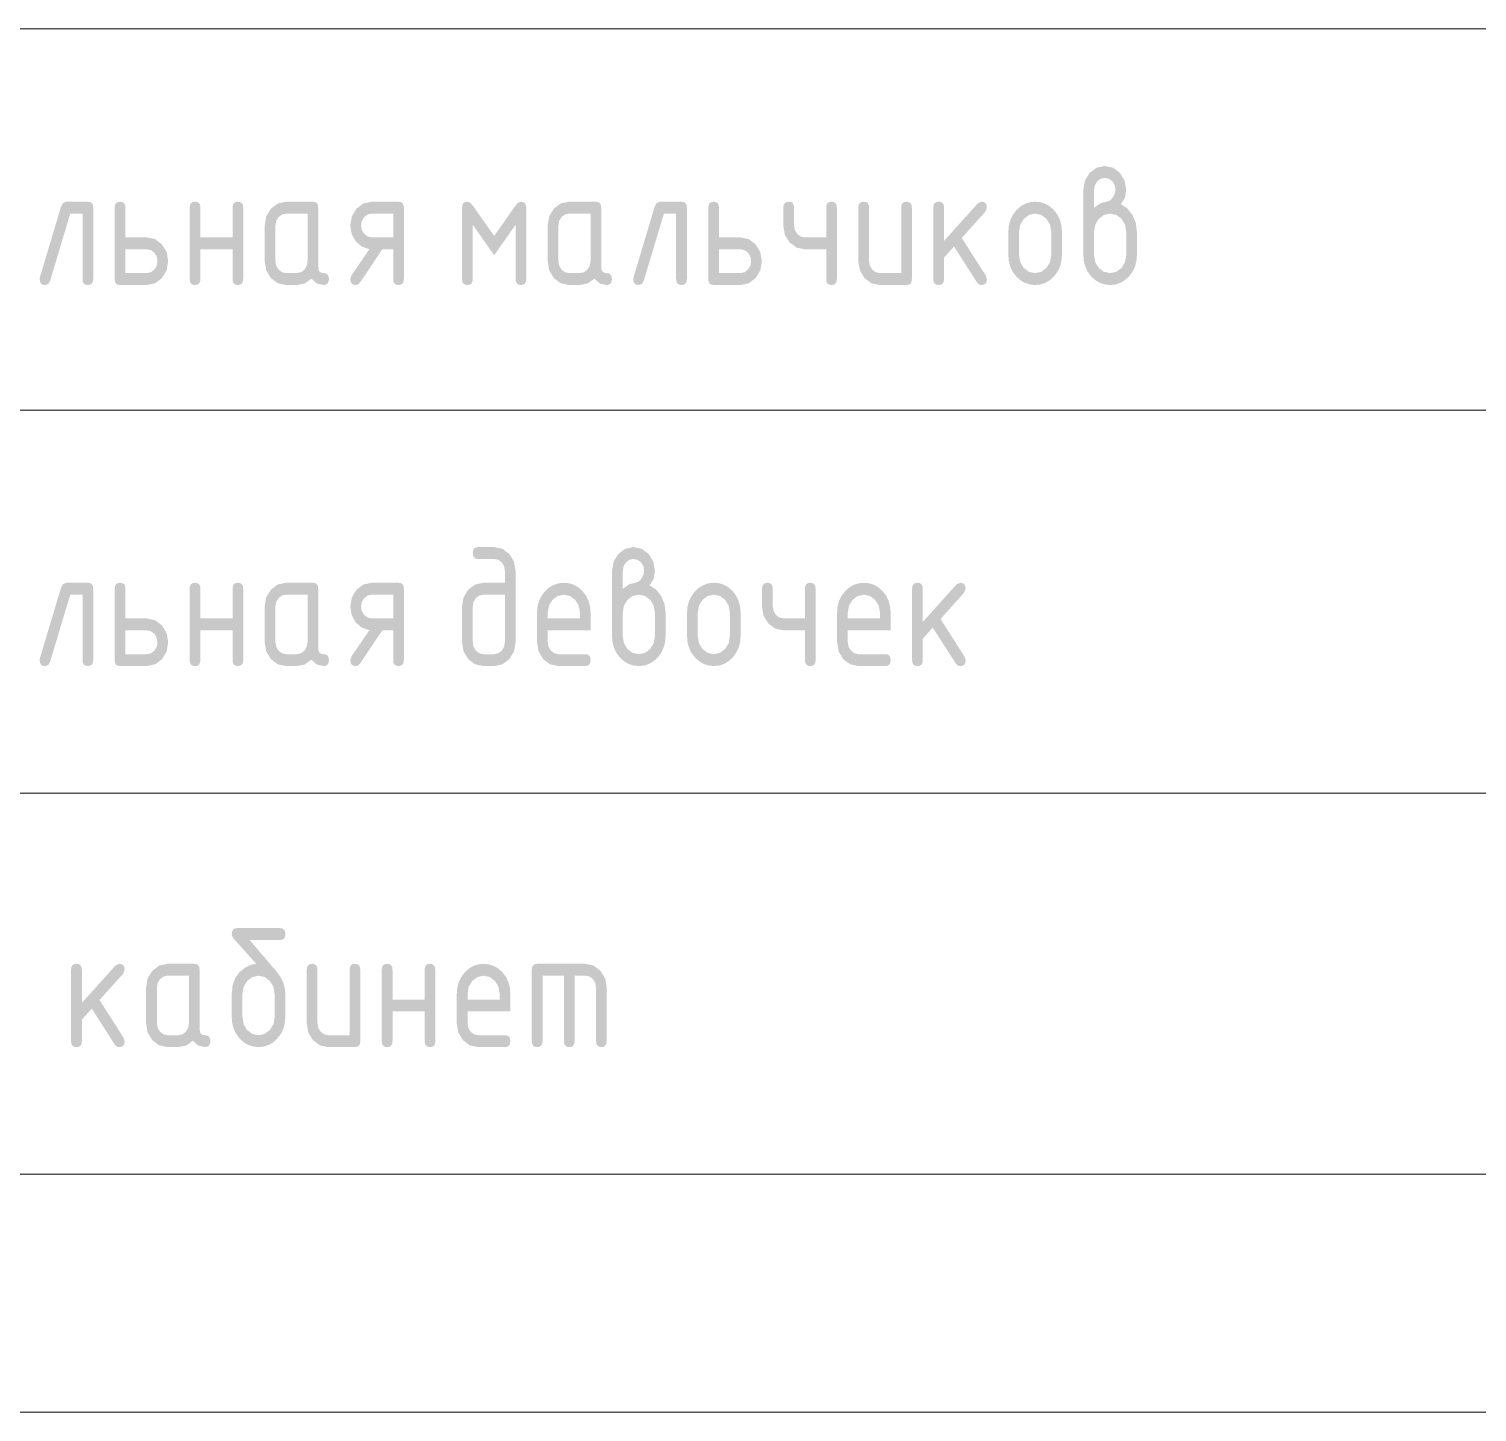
# Model space of a CAD drawing. Header units: millimetres. Extents: x -33838 to 476301, y -41806 to 120107.
# Drawn here: x 168334 to 171374, y -3963 to -1059 of the extents above; entities that cross this region are included whole.
import ezdxf

# ---------------------------------------------------------------- set-up
doc = ezdxf.new("R2010")
doc.units = ezdxf.units.MM
doc.layers.add('0_АР', color=8, linetype='Continuous', lineweight=20)

msp = doc.modelspace()

# ---------------------------------------------------------------- hatches: boundary and pattern name
at = {"layer": '0_АР'}
h = msp.add_hatch(color=7, dxfattribs=at)
h.paths.add_polyline_path([(170569.78946, -1434.28523), (170583.45956, -1424.90763), (170595.97216, -1421.77263), (170602.66946, -1419.60913), (170608.87056, -1413.06343), (170613.23896, -1404.93293), (170614.71346, -1396.80253), (170613.07356, -1387.05293), (170608.20916, -1378.99833), (170600.98136, -1373.58953), (170592.22386, -1371.77733), (170583.53536, -1373.62393), (170576.29376, -1379.10853), (170571.40866, -1387.17003), (170569.78946, -1396.80253)])
h.paths.add_polyline_path([(170625.95826, -1426.89893), (170639.79376, -1436.20753), (170650.48736, -1449.77433), (170657.33616, -1466.25563), (170659.63756, -1484.22533), (170659.63756, -1534.22053), (170658.60566, -1546.78823), (170655.51716, -1558.36373), (170650.38226, -1568.94713), (170643.21126, -1578.53823), (170634.55976, -1586.48783), (170625.05566, -1592.15323), (170614.69366, -1595.54493), (170603.46866, -1596.67323), (170592.17216, -1595.53543), (170581.76456, -1592.11883), (170572.24576, -1586.41803), (170563.61586, -1578.42803), (170556.45346, -1568.81533), (170551.33746, -1558.24663), (170548.26796, -1546.71673), (170547.24476, -1534.22053), (170547.24476, -1396.80253), (170550.51756, -1377.42043), (170560.36366, -1361.30433), (170574.86746, -1350.43843), (170592.22386, -1346.80733), (170609.62846, -1350.47293), (170624.13926, -1361.41453), (170633.93706, -1377.53753), (170637.20306, -1396.80253), (170634.39186, -1413.79373)])
h.paths.add_polyline_path([(170637.20306, -1534.22053), (170637.20306, -1484.22533), (170634.73636, -1469.87993), (170627.39146, -1457.76693), (170616.52556, -1449.50563), (170603.46866, -1446.74263), (170590.41176, -1449.50563), (170579.54596, -1457.76693), (170572.22856, -1469.87993), (170569.78946, -1484.22533), (170569.78946, -1534.22053), (170572.22856, -1548.73123), (170579.54596, -1560.84423), (170590.41176, -1569.00223), (170603.46866, -1571.70313), (170616.52556, -1568.96773), (170627.39146, -1560.73393), (170634.73636, -1548.61413)])
h = msp.add_hatch(color=7, dxfattribs=at)
h.dxf.hatch_style = 2
h.paths.add_polyline_path([(168412.66936, -1421.77263), (168457.59346, -1421.77263), (168462.51306, -1422.55723), (168466.02706, -1424.90763), (168468.13546, -1428.81873), (168468.83826, -1434.28523), (168468.83826, -1584.16063), (168468.13546, -1589.65043), (168466.02706, -1593.55883), (168462.51306, -1595.89633), (168457.59346, -1596.67323), (168452.68246, -1595.89633), (168449.18736, -1593.55883), (168447.09796, -1589.65043), (168446.40376, -1584.16063), (168446.40376, -1446.74263), (168420.66196, -1446.74263), (168378.27356, -1588.12933), (168374.33236, -1594.55103), (168367.74536, -1596.67323), (168362.79386, -1595.88603), (168359.26346, -1593.51753), (168357.14906, -1589.55733), (168356.44546, -1583.99523), (168356.99666, -1580.19183), (168401.42456, -1431.97013), (168405.76536, -1424.32883)])
h = msp.add_hatch(color=7, dxfattribs=at)
h.paths.add_polyline_path([(168626.28916, -1546.67803), (168623.02316, -1566.10833), (168613.22536, -1582.23133), (168598.74216, -1593.06963), (168581.36506, -1596.67323), (168525.19626, -1596.67323), (168520.24476, -1595.89633), (168516.71446, -1593.55883), (168514.60006, -1589.65043), (168513.89636, -1584.16063), (168513.89636, -1434.28523), (168514.60006, -1428.81873), (168516.71446, -1424.90763), (168520.24476, -1422.55723), (168525.19626, -1421.77263), (168530.11586, -1422.55723), (168533.62986, -1424.90763), (168535.73826, -1428.81873), (168536.44106, -1434.28523), (168536.44106, -1496.73793), (168581.36506, -1496.73793), (168598.74216, -1500.40343), (168613.22536, -1511.34513), (168623.02316, -1527.46123)])
h.paths.add_polyline_path([(168603.85466, -1546.67803), (168602.21486, -1536.95593), (168597.35036, -1528.92883), (168590.12256, -1523.52003), (168581.36506, -1521.70793), (168536.44106, -1521.70793), (168536.44106, -1571.70313), (168581.36506, -1571.70313), (168590.01226, -1569.88413), (168597.29526, -1564.42713), (168602.20796, -1556.33803)])
h = msp.add_hatch(color=7, dxfattribs=at)
h.dxf.hatch_style = 2
h.paths.add_polyline_path([(168693.89196, -1521.70793), (168693.89196, -1584.16063), (168693.18916, -1589.65043), (168691.08076, -1593.55883), (168687.56676, -1595.89633), (168682.64716, -1596.67323), (168677.69576, -1595.89633), (168674.16536, -1593.55883), (168672.05096, -1589.65043), (168671.34726, -1584.16063), (168671.34726, -1434.28523), (168672.05096, -1428.81873), (168674.16536, -1424.90763), (168677.69576, -1422.55723), (168682.64716, -1421.77263), (168687.56676, -1422.55723), (168691.08076, -1424.90763), (168693.18916, -1428.81873), (168693.89196, -1434.28523), (168693.89196, -1496.73793), (168761.30566, -1496.73793), (168761.30566, -1434.28523), (168761.99976, -1428.81873), (168764.08926, -1424.90763), (168767.58426, -1422.55723), (168772.49526, -1421.77263), (168777.41486, -1422.55723), (168780.92886, -1424.90763), (168783.03726, -1428.81873), (168783.74006, -1434.28523), (168783.74006, -1584.16063), (168783.03726, -1589.65043), (168780.92886, -1593.55883), (168777.41486, -1595.89633), (168772.49526, -1596.67323), (168767.58426, -1595.89633), (168764.08926, -1593.55883), (168761.99976, -1589.65043), (168761.30566, -1584.16063), (168761.30566, -1521.70793)])
h = msp.add_hatch(color=7, dxfattribs=at)
h.paths.add_polyline_path([(168963.68056, -1584.16063), (168962.97776, -1589.65043), (168960.86936, -1593.55883), (168957.35536, -1595.89633), (168952.43576, -1596.67323), (168938.16626, -1593.36593), (168926.74916, -1583.44403), (168912.89296, -1593.36593), (168896.26696, -1596.67323), (168873.77736, -1596.67323), (168856.37276, -1593.06963), (168841.86206, -1582.23133), (168832.06416, -1566.10833), (168828.79826, -1546.67803), (168828.79826, -1471.71273), (168832.06416, -1452.35813), (168841.86206, -1436.26953), (168856.37276, -1425.40373), (168873.77736, -1421.77263), (168929.94626, -1421.77263), (168934.86586, -1422.55723), (168938.37986, -1424.90763), (168940.48826, -1428.81873), (168941.19096, -1434.28523), (168941.19096, -1559.19053), (168941.89376, -1564.68033), (168944.00216, -1568.58883), (168947.51616, -1570.92633), (168952.43576, -1571.70313), (168957.35536, -1572.48693), (168960.86936, -1574.83133), (168962.97776, -1578.72603)])
h.paths.add_polyline_path([(168918.75656, -1446.74263), (168873.77736, -1446.74263), (168865.08886, -1448.58923), (168857.84726, -1454.07383), (168852.96216, -1462.12843), (168851.34296, -1471.71273), (168851.34296, -1546.67803), (168852.99656, -1556.22093), (168857.95746, -1564.31683), (168865.20596, -1569.87033), (168873.77736, -1571.70313), (168896.26696, -1571.70313), (168904.91416, -1569.88413), (168912.19706, -1564.42713), (168917.10976, -1556.33803), (168918.75656, -1546.67803)])
h = msp.add_hatch(color=7, dxfattribs=at)
h.paths.add_polyline_path([(169048.58076, -1521.32213), (169032.71266, -1516.14753), (169019.86246, -1505.06123), (169011.38066, -1489.73053), (169008.56256, -1471.71273), (169011.82846, -1452.35813), (169021.62636, -1436.26953), (169036.13706, -1425.40373), (169053.54176, -1421.77263), (169109.71056, -1421.77263), (169114.63016, -1422.55723), (169118.14416, -1424.90763), (169120.25256, -1428.81873), (169120.95536, -1434.28523), (169120.95536, -1584.16063), (169120.25256, -1589.65043), (169118.14416, -1593.55883), (169114.63016, -1595.89633), (169109.71056, -1596.67323), (169104.79956, -1595.89633), (169101.30456, -1593.55883), (169099.21506, -1589.65043), (169098.52086, -1584.16063), (169098.52086, -1521.70793), (169075.64546, -1521.70793), (169028.84726, -1591.54693), (169024.87166, -1595.39163), (169019.86246, -1596.67323), (169014.91096, -1595.89633), (169011.38066, -1593.55883), (169009.26626, -1589.65043), (169008.56256, -1584.16063), (169010.82256, -1576.60893)])
h.paths.add_polyline_path([(169031.10726, -1471.71273), (169032.76086, -1481.25563), (169037.72186, -1489.35163), (169044.97036, -1494.90513), (169053.54176, -1496.73793), (169098.52086, -1496.73793), (169098.52086, -1446.74263), (169053.54176, -1446.74263), (169044.85316, -1448.58923), (169037.61156, -1454.07383), (169032.72646, -1462.12843)])
h = msp.add_hatch(color=7, dxfattribs=at)
h.dxf.hatch_style = 2
h.paths.add_polyline_path([(169310.47916, -1534.22053), (169265.55516, -1470.22443), (169265.55516, -1584.16063), (169264.85236, -1589.65043), (169262.74396, -1593.55883), (169259.22996, -1595.89633), (169254.31036, -1596.67323), (169249.35886, -1595.89633), (169245.82856, -1593.55883), (169243.71406, -1589.65043), (169243.01046, -1584.16063), (169243.01046, -1434.28523), (169243.71406, -1428.81873), (169245.82856, -1424.90763), (169249.35886, -1422.55723), (169254.31036, -1421.77263), (169259.89146, -1423.75693), (169265.55516, -1429.71013), (169310.47916, -1493.70623), (169355.40326, -1429.71013), (169361.02566, -1423.75693), (169366.64806, -1421.77263), (169371.56766, -1422.55723), (169375.08166, -1424.90763), (169377.19006, -1428.81873), (169377.89286, -1434.28523), (169377.89286, -1584.16063), (169377.19006, -1589.65043), (169375.08166, -1593.55883), (169371.56766, -1595.89633), (169366.64806, -1596.67323), (169361.72846, -1595.89633), (169358.21446, -1593.55883), (169356.10606, -1589.65043), (169355.40326, -1584.16063), (169355.40326, -1470.22443)])
h = msp.add_hatch(color=7, dxfattribs=at)
h.paths.add_polyline_path([(169557.65716, -1584.16063), (169556.95436, -1589.65043), (169554.84596, -1593.55883), (169551.33196, -1595.89633), (169546.41236, -1596.67323), (169532.14276, -1593.36593), (169520.72576, -1583.44403), (169506.86956, -1593.36593), (169490.24356, -1596.67323), (169467.75396, -1596.67323), (169450.34936, -1593.06963), (169435.83856, -1582.23133), (169426.04076, -1566.10833), (169422.77476, -1546.67803), (169422.77476, -1471.71273), (169426.04076, -1452.35813), (169435.83856, -1436.26953), (169450.34936, -1425.40373), (169467.75396, -1421.77263), (169523.92276, -1421.77263), (169528.84236, -1422.55723), (169532.35636, -1424.90763), (169534.46476, -1428.81873), (169535.16756, -1434.28523), (169535.16756, -1559.19053), (169535.87036, -1564.68033), (169537.97876, -1568.58883), (169541.49276, -1570.92633), (169546.41236, -1571.70313), (169551.33196, -1572.48693), (169554.84596, -1574.83133), (169556.95436, -1578.72603)])
h.paths.add_polyline_path([(169512.73316, -1446.74263), (169467.75396, -1446.74263), (169459.06546, -1448.58923), (169451.82386, -1454.07383), (169446.93866, -1462.12843), (169445.31946, -1471.71273), (169445.31946, -1546.67803), (169446.97316, -1556.22093), (169451.93406, -1564.31683), (169459.18256, -1569.87033), (169467.75396, -1571.70313), (169490.24356, -1571.70313), (169498.89076, -1569.88413), (169506.17366, -1564.42713), (169511.08636, -1556.33803), (169512.73316, -1546.67803)])
h = msp.add_hatch(color=7, dxfattribs=at)
h.dxf.hatch_style = 2
h.paths.add_polyline_path([(169658.76306, -1421.77263), (169703.68716, -1421.77263), (169708.60676, -1422.55723), (169712.12076, -1424.90763), (169714.22916, -1428.81873), (169714.93196, -1434.28523), (169714.93196, -1584.16063), (169714.22916, -1589.65043), (169712.12076, -1593.55883), (169708.60676, -1595.89633), (169703.68716, -1596.67323), (169698.77616, -1595.89633), (169695.28106, -1593.55883), (169693.19166, -1589.65043), (169692.49746, -1584.16063), (169692.49746, -1446.74263), (169666.75566, -1446.74263), (169624.36726, -1588.12933), (169620.42606, -1594.55103), (169613.83906, -1596.67323), (169608.88756, -1595.88603), (169605.35726, -1593.51753), (169603.24276, -1589.55733), (169602.53916, -1583.99523), (169603.09036, -1580.19183), (169647.51826, -1431.97013), (169651.85916, -1424.32883)])
h = msp.add_hatch(color=7, dxfattribs=at)
h.paths.add_polyline_path([(169872.38286, -1546.67803), (169869.11686, -1566.10833), (169859.31906, -1582.23133), (169844.83586, -1593.06963), (169827.45876, -1596.67323), (169771.28996, -1596.67323), (169766.33846, -1595.89633), (169762.80816, -1593.55883), (169760.69376, -1589.65043), (169759.99006, -1584.16063), (169759.99006, -1434.28523), (169760.69376, -1428.81873), (169762.80816, -1424.90763), (169766.33846, -1422.55723), (169771.28996, -1421.77263), (169776.20956, -1422.55723), (169779.72356, -1424.90763), (169781.83196, -1428.81873), (169782.53476, -1434.28523), (169782.53476, -1496.73793), (169827.45876, -1496.73793), (169844.83586, -1500.40343), (169859.31906, -1511.34513), (169869.11686, -1527.46123)])
h.paths.add_polyline_path([(169849.94836, -1546.67803), (169848.30856, -1536.95593), (169843.44406, -1528.92883), (169836.21626, -1523.52003), (169827.45876, -1521.70793), (169782.53476, -1521.70793), (169782.53476, -1571.70313), (169827.45876, -1571.70313), (169836.10596, -1569.88413), (169843.38896, -1564.42713), (169848.30166, -1556.33803)])
h = msp.add_hatch(color=7, dxfattribs=at)
h.dxf.hatch_style = 2
h.paths.add_polyline_path([(170029.83376, -1434.28523), (170029.83376, -1584.16063), (170029.13096, -1589.65043), (170027.02256, -1593.55883), (170023.50856, -1595.89633), (170018.58896, -1596.67323), (170013.67796, -1595.89633), (170010.18296, -1593.55883), (170008.09346, -1589.65043), (170007.39936, -1584.16063), (170007.39936, -1521.70793), (169962.42016, -1521.70793), (169945.22226, -1518.11123), (169930.67016, -1507.32123), (169920.74826, -1491.48063), (169917.44096, -1472.70493), (169917.44096, -1434.28523), (169918.14466, -1428.81873), (169920.25906, -1424.90763), (169923.78946, -1422.55723), (169928.74086, -1421.77263), (169933.66046, -1422.55723), (169937.17446, -1424.90763), (169939.28286, -1428.81873), (169939.98566, -1434.28523), (169939.98566, -1471.71273), (169941.63936, -1481.25563), (169946.60026, -1489.35163), (169953.84876, -1494.90513), (169962.42016, -1496.73793), (170007.39936, -1496.73793), (170007.39936, -1434.28523), (170008.09346, -1428.81873), (170010.18296, -1424.90763), (170013.67796, -1422.55723), (170018.58896, -1421.77263), (170023.50856, -1422.55723), (170027.02256, -1424.90763), (170029.13096, -1428.81873)])
h = msp.add_hatch(color=7, dxfattribs=at)
h.dxf.hatch_style = 2
h.paths.add_polyline_path([(170187.28476, -1434.28523), (170187.28476, -1584.16063), (170186.58196, -1589.65043), (170184.47356, -1593.55883), (170180.95956, -1595.89633), (170176.03996, -1596.67323), (170119.87106, -1596.67323), (170102.46646, -1593.06963), (170087.95576, -1582.23133), (170078.15786, -1566.10833), (170074.89196, -1546.67803), (170074.89196, -1434.28523), (170075.59556, -1428.81873), (170077.71006, -1424.90763), (170081.24036, -1422.55723), (170086.19186, -1421.77263), (170091.11146, -1422.55723), (170094.62546, -1424.90763), (170096.73386, -1428.81873), (170097.43666, -1434.28523), (170097.43666, -1546.67803), (170099.09026, -1556.22093), (170104.05126, -1564.31683), (170111.29966, -1569.87033), (170119.87106, -1571.70313), (170164.85026, -1571.70313), (170164.85026, -1434.28523), (170165.54446, -1428.81873), (170167.63386, -1424.90763), (170171.12896, -1422.55723), (170176.03996, -1421.77263), (170180.95956, -1422.55723), (170184.47356, -1424.90763), (170186.58196, -1428.81873)])
h = msp.add_hatch(color=7, dxfattribs=at)
h.dxf.hatch_style = 2
h.paths.add_polyline_path([(170254.88756, -1503.90363), (170325.49826, -1425.35553), (170333.49086, -1421.77263), (170338.41046, -1422.55723), (170341.92446, -1424.90763), (170344.03286, -1428.81873), (170344.73566, -1434.28523), (170341.31816, -1442.93923), (170291.98436, -1497.84033), (170342.53076, -1576.99483), (170344.73566, -1584.38113), (170344.03286, -1589.76663), (170341.92446, -1593.60703), (170338.41046, -1595.90753), (170333.49086, -1596.67323), (170328.16476, -1595.35033), (170324.12016, -1591.38153), (170275.77866, -1515.86503), (170254.88756, -1539.12633), (170254.88756, -1584.16063), (170254.18476, -1589.65043), (170252.07636, -1593.55883), (170248.56236, -1595.89633), (170243.64276, -1596.67323), (170238.69126, -1595.89633), (170235.16096, -1593.55883), (170233.04656, -1589.65043), (170232.34286, -1584.16063), (170232.34286, -1434.28523), (170233.04656, -1428.81873), (170235.16096, -1424.90763), (170238.69126, -1422.55723), (170243.64276, -1421.77263), (170248.56236, -1422.55723), (170252.07636, -1424.90763), (170254.18476, -1428.81873), (170254.88756, -1434.28523)])
h = msp.add_hatch(color=7, dxfattribs=at)
h.paths.add_polyline_path([(170389.79376, -1534.22053), (170389.79376, -1484.22533), (170390.81786, -1471.76093), (170393.89346, -1460.24743), (170399.02576, -1449.68473), (170406.21996, -1440.07293), (170414.88016, -1432.07433), (170424.40326, -1426.35453), (170434.78416, -1422.91893), (170446.01776, -1421.77263), (170457.37706, -1422.90773), (170467.81146, -1426.30633), (170477.32596, -1431.95803), (170485.92576, -1439.85243), (170493.02436, -1449.41343), (170498.10756, -1459.99253), (170501.16516, -1471.59473), (170502.18656, -1484.22533), (170502.18656, -1534.22053), (170501.15476, -1546.71673), (170498.06626, -1558.24663), (170492.93136, -1568.81533), (170485.76036, -1578.42803), (170477.10886, -1586.41803), (170467.60476, -1592.11883), (170457.24276, -1595.53543), (170446.01776, -1596.67323), (170434.78416, -1595.53543), (170424.40326, -1592.11883), (170414.88016, -1586.41803), (170406.21996, -1578.42803), (170399.02576, -1568.81533), (170393.89346, -1558.24663), (170390.81786, -1546.71673)])
h.paths.add_polyline_path([(170479.75216, -1534.22053), (170479.75216, -1484.22533), (170477.27166, -1469.87993), (170469.83026, -1457.76693), (170458.91616, -1449.50563), (170446.01776, -1446.74263), (170433.07796, -1449.50563), (170422.20526, -1457.76693), (170414.79136, -1469.87993), (170412.33846, -1484.22533), (170412.33846, -1534.22053), (170414.77766, -1548.73123), (170422.09496, -1560.84423), (170432.96086, -1569.00223), (170446.01776, -1571.70313), (170458.91616, -1568.96773), (170469.83026, -1560.73393), (170477.27166, -1548.61413)])
h = msp.add_hatch(color=7, dxfattribs=at)
h.paths.add_polyline_path([(169355.40326, -2196.90423), (169355.40326, -2346.77973), (169352.10976, -2366.21003), (169342.28436, -2382.33313), (169327.78736, -2393.17133), (169310.47916, -2396.77493), (169287.98966, -2396.77493), (169270.58496, -2393.13693), (169256.07426, -2382.22283), (169246.27636, -2366.07223), (169243.01046, -2346.77973), (169243.01046, -2271.81443), (169246.28326, -2252.45993), (169256.12936, -2236.37133), (169270.63326, -2225.50543), (169287.98966, -2221.87433), (169332.96876, -2221.87433), (169332.96876, -2196.90423), (169331.32896, -2187.15463), (169326.46446, -2179.10003), (169319.23666, -2173.69123), (169310.47916, -2171.87913), (169276.74486, -2171.87913), (169271.83386, -2171.10313), (169268.33876, -2168.77163), (169266.24936, -2164.87953), (169265.55516, -2159.42163), (169266.24936, -2153.95513), (169268.33876, -2150.04413), (169271.83386, -2147.69363), (169276.74486, -2146.90903), (169310.47916, -2146.90903), (169327.85626, -2150.57463), (169342.33946, -2161.51623), (169352.13726, -2177.63933)])
h.paths.add_polyline_path([(169332.96876, -2346.77973), (169332.96876, -2246.84443), (169287.98966, -2246.84443), (169279.30106, -2248.69093), (169272.05946, -2254.17553), (169267.17436, -2262.23013), (169265.55516, -2271.81443), (169265.55516, -2346.77973), (169267.20876, -2356.32263), (169272.16976, -2364.41863), (169279.41826, -2369.97213), (169287.98966, -2371.80493), (169310.47916, -2371.80493), (169319.12636, -2369.98583), (169326.40936, -2364.52883), (169331.32206, -2356.43973)])
h = msp.add_hatch(color=7, dxfattribs=at)
h.paths.add_polyline_path([(169580.45706, -2234.38693), (169594.12716, -2225.00933), (169606.63976, -2221.87433), (169613.33696, -2219.71083), (169619.53816, -2213.16513), (169623.90656, -2205.03473), (169625.38106, -2196.90423), (169623.74116, -2187.15463), (169618.87676, -2179.10003), (169611.64896, -2173.69123), (169602.89146, -2171.87913), (169594.20296, -2173.72563), (169586.96136, -2179.21023), (169582.07626, -2187.27183), (169580.45706, -2196.90423)])
h.paths.add_polyline_path([(169636.62586, -2227.00063), (169650.46136, -2236.30923), (169661.15496, -2249.87603), (169668.00376, -2266.35743), (169670.30506, -2284.32703), (169670.30506, -2334.32223), (169669.27326, -2346.88993), (169666.18476, -2358.46543), (169661.04986, -2369.04883), (169653.87886, -2378.63993), (169645.22736, -2386.58953), (169635.72326, -2392.25493), (169625.36126, -2395.64663), (169614.13626, -2396.77493), (169602.83976, -2395.63723), (169592.43216, -2392.22053), (169582.91336, -2386.51973), (169574.28336, -2378.52973), (169567.12106, -2368.91703), (169562.00506, -2358.34833), (169558.93546, -2346.81843), (169557.91236, -2334.32223), (169557.91236, -2196.90423), (169561.18516, -2177.52213), (169571.03126, -2161.40603), (169585.53506, -2150.54023), (169602.89146, -2146.90903), (169620.29606, -2150.57463), (169634.80686, -2161.51623), (169644.60466, -2177.63933), (169647.87066, -2196.90423), (169645.05946, -2213.89553)])
h.paths.add_polyline_path([(169647.87066, -2334.32223), (169647.87066, -2284.32703), (169645.40396, -2269.98163), (169638.05906, -2257.86873), (169627.19316, -2249.60733), (169614.13626, -2246.84443), (169601.07936, -2249.60733), (169590.21356, -2257.86873), (169582.89616, -2269.98163), (169580.45706, -2284.32703), (169580.45706, -2334.32223), (169582.89616, -2348.83303), (169590.21356, -2360.94593), (169601.07936, -2369.10393), (169614.13626, -2371.80493), (169627.19316, -2369.06943), (169638.05906, -2360.83573), (169645.40396, -2348.71583)])
h = msp.add_hatch(color=7, dxfattribs=at)
h.dxf.hatch_style = 2
h.paths.add_polyline_path([(168412.66936, -2221.87433), (168457.59346, -2221.87433), (168462.51306, -2222.65893), (168466.02706, -2225.00933), (168468.13546, -2228.92043), (168468.83826, -2234.38693), (168468.83826, -2384.26233), (168468.13546, -2389.75213), (168466.02706, -2393.66053), (168462.51306, -2395.99803), (168457.59346, -2396.77493), (168452.68246, -2395.99803), (168449.18736, -2393.66053), (168447.09796, -2389.75213), (168446.40376, -2384.26233), (168446.40376, -2246.84443), (168420.66196, -2246.84443), (168378.27356, -2388.23113), (168374.33236, -2394.65273), (168367.74536, -2396.77493), (168362.79386, -2395.98773), (168359.26346, -2393.61923), (168357.14906, -2389.65913), (168356.44546, -2384.09703), (168356.99666, -2380.29363), (168401.42456, -2232.07183), (168405.76536, -2224.43063)])
h = msp.add_hatch(color=7, dxfattribs=at)
h.paths.add_polyline_path([(168626.28916, -2346.77973), (168623.02316, -2366.21003), (168613.22536, -2382.33313), (168598.74216, -2393.17133), (168581.36506, -2396.77493), (168525.19626, -2396.77493), (168520.24476, -2395.99803), (168516.71446, -2393.66053), (168514.60006, -2389.75213), (168513.89636, -2384.26233), (168513.89636, -2234.38693), (168514.60006, -2228.92043), (168516.71446, -2225.00933), (168520.24476, -2222.65893), (168525.19626, -2221.87433), (168530.11586, -2222.65893), (168533.62986, -2225.00933), (168535.73826, -2228.92043), (168536.44106, -2234.38693), (168536.44106, -2296.83963), (168581.36506, -2296.83963), (168598.74216, -2300.50523), (168613.22536, -2311.44683), (168623.02316, -2327.56293)])
h.paths.add_polyline_path([(168603.85466, -2346.77973), (168602.21486, -2337.05763), (168597.35036, -2329.03053), (168590.12256, -2323.62173), (168581.36506, -2321.80963), (168536.44106, -2321.80963), (168536.44106, -2371.80493), (168581.36506, -2371.80493), (168590.01226, -2369.98583), (168597.29526, -2364.52883), (168602.20796, -2356.43973)])
h = msp.add_hatch(color=7, dxfattribs=at)
h.dxf.hatch_style = 2
h.paths.add_polyline_path([(168693.89196, -2321.80963), (168693.89196, -2384.26233), (168693.18916, -2389.75213), (168691.08076, -2393.66053), (168687.56676, -2395.99803), (168682.64716, -2396.77493), (168677.69576, -2395.99803), (168674.16536, -2393.66053), (168672.05096, -2389.75213), (168671.34726, -2384.26233), (168671.34726, -2234.38693), (168672.05096, -2228.92043), (168674.16536, -2225.00933), (168677.69576, -2222.65893), (168682.64716, -2221.87433), (168687.56676, -2222.65893), (168691.08076, -2225.00933), (168693.18916, -2228.92043), (168693.89196, -2234.38693), (168693.89196, -2296.83963), (168761.30566, -2296.83963), (168761.30566, -2234.38693), (168761.99976, -2228.92043), (168764.08926, -2225.00933), (168767.58426, -2222.65893), (168772.49526, -2221.87433), (168777.41486, -2222.65893), (168780.92886, -2225.00933), (168783.03726, -2228.92043), (168783.74006, -2234.38693), (168783.74006, -2384.26233), (168783.03726, -2389.75213), (168780.92886, -2393.66053), (168777.41486, -2395.99803), (168772.49526, -2396.77493), (168767.58426, -2395.99803), (168764.08926, -2393.66053), (168761.99976, -2389.75213), (168761.30566, -2384.26233), (168761.30566, -2321.80963)])
h = msp.add_hatch(color=7, dxfattribs=at)
h.paths.add_polyline_path([(168963.68056, -2384.26233), (168962.97776, -2389.75213), (168960.86936, -2393.66053), (168957.35536, -2395.99803), (168952.43576, -2396.77493), (168938.16626, -2393.46763), (168926.74916, -2383.54573), (168912.89296, -2393.46763), (168896.26696, -2396.77493), (168873.77736, -2396.77493), (168856.37276, -2393.17133), (168841.86206, -2382.33313), (168832.06416, -2366.21003), (168828.79826, -2346.77973), (168828.79826, -2271.81443), (168832.06416, -2252.45993), (168841.86206, -2236.37133), (168856.37276, -2225.50543), (168873.77736, -2221.87433), (168929.94626, -2221.87433), (168934.86586, -2222.65893), (168938.37986, -2225.00933), (168940.48826, -2228.92043), (168941.19096, -2234.38693), (168941.19096, -2359.29233), (168941.89376, -2364.78203), (168944.00216, -2368.69053), (168947.51616, -2371.02803), (168952.43576, -2371.80493), (168957.35536, -2372.58863), (168960.86936, -2374.93303), (168962.97776, -2378.82773)])
h.paths.add_polyline_path([(168918.75656, -2246.84443), (168873.77736, -2246.84443), (168865.08886, -2248.69093), (168857.84726, -2254.17553), (168852.96216, -2262.23013), (168851.34296, -2271.81443), (168851.34296, -2346.77973), (168852.99656, -2356.32263), (168857.95746, -2364.41863), (168865.20596, -2369.97213), (168873.77736, -2371.80493), (168896.26696, -2371.80493), (168904.91416, -2369.98583), (168912.19706, -2364.52883), (168917.10976, -2356.43973), (168918.75656, -2346.77973)])
h = msp.add_hatch(color=7, dxfattribs=at)
h.paths.add_polyline_path([(169048.58076, -2321.42383), (169032.71266, -2316.24923), (169019.86246, -2305.16293), (169011.38066, -2289.83233), (169008.56256, -2271.81443), (169011.82846, -2252.45993), (169021.62636, -2236.37133), (169036.13706, -2225.50543), (169053.54176, -2221.87433), (169109.71056, -2221.87433), (169114.63016, -2222.65893), (169118.14416, -2225.00933), (169120.25256, -2228.92043), (169120.95536, -2234.38693), (169120.95536, -2384.26233), (169120.25256, -2389.75213), (169118.14416, -2393.66053), (169114.63016, -2395.99803), (169109.71056, -2396.77493), (169104.79956, -2395.99803), (169101.30456, -2393.66053), (169099.21506, -2389.75213), (169098.52086, -2384.26233), (169098.52086, -2321.80963), (169075.64546, -2321.80963), (169028.84726, -2391.64863), (169024.87166, -2395.49333), (169019.86246, -2396.77493), (169014.91096, -2395.99803), (169011.38066, -2393.66053), (169009.26626, -2389.75213), (169008.56256, -2384.26233), (169010.82256, -2376.71073)])
h.paths.add_polyline_path([(169031.10726, -2271.81443), (169032.76086, -2281.35733), (169037.72186, -2289.45333), (169044.97036, -2295.00683), (169053.54176, -2296.83963), (169098.52086, -2296.83963), (169098.52086, -2246.84443), (169053.54176, -2246.84443), (169044.85316, -2248.69093), (169037.61156, -2254.17553), (169032.72646, -2262.23013)])
h = msp.add_hatch(color=7, dxfattribs=at)
h.paths.add_polyline_path([(169456.68536, -2246.84443), (169443.74556, -2249.60733), (169432.87286, -2257.86873), (169425.45896, -2269.98163), (169423.00606, -2284.32703), (169423.00606, -2296.83963), (169490.41976, -2296.83963), (169490.41976, -2284.32703), (169487.93926, -2269.98163), (169480.49786, -2257.86873), (169469.58376, -2249.60733)])
h.paths.add_polyline_path([(169423.00606, -2321.80963), (169423.00606, -2346.77973), (169424.65976, -2356.32263), (169429.62066, -2364.41863), (169436.86916, -2369.97213), (169445.44056, -2371.80493), (169501.60936, -2371.80493), (169506.52896, -2372.58863), (169510.04296, -2374.93303), (169512.15136, -2378.82773), (169512.85416, -2384.26233), (169512.15136, -2389.75213), (169510.04296, -2393.66053), (169506.52896, -2395.99803), (169501.60936, -2396.77493), (169445.44056, -2396.77493), (169428.03596, -2393.17133), (169413.52516, -2382.33313), (169403.72736, -2366.21003), (169400.46136, -2346.77973), (169400.46136, -2284.32703), (169401.48546, -2271.86263), (169404.56106, -2260.34913), (169409.69336, -2249.78653), (169416.88756, -2240.17463), (169425.54766, -2232.17603), (169435.07086, -2226.45633), (169445.45176, -2223.02073), (169456.68536, -2221.87433), (169468.04466, -2223.00953), (169478.47906, -2226.40803), (169487.99346, -2232.05973), (169496.59336, -2239.95423), (169503.69196, -2249.51523), (169508.77516, -2260.09423), (169511.83266, -2271.69643), (169512.85416, -2284.32703), (169512.85416, -2321.80963)])
h = msp.add_hatch(color=7, dxfattribs=at)
h.paths.add_polyline_path([(169715.36326, -2334.32223), (169715.36326, -2284.32703), (169716.38726, -2271.86263), (169719.46286, -2260.34913), (169724.59526, -2249.78653), (169731.78946, -2240.17463), (169740.44956, -2232.17603), (169749.97266, -2226.45633), (169760.35356, -2223.02073), (169771.58716, -2221.87433), (169782.94656, -2223.00953), (169793.38086, -2226.40803), (169802.89536, -2232.05973), (169811.49516, -2239.95423), (169818.59376, -2249.51523), (169823.67706, -2260.09423), (169826.73456, -2271.69643), (169827.75606, -2284.32703), (169827.75606, -2334.32223), (169826.72426, -2346.81843), (169823.63566, -2358.34833), (169818.50076, -2368.91703), (169811.32986, -2378.52973), (169802.67836, -2386.51973), (169793.17416, -2392.22053), (169782.81216, -2395.63723), (169771.58716, -2396.77493), (169760.35356, -2395.63723), (169749.97266, -2392.22053), (169740.44956, -2386.51973), (169731.78946, -2378.52973), (169724.59526, -2368.91703), (169719.46286, -2358.34833), (169716.38726, -2346.81843)])
h.paths.add_polyline_path([(169805.32156, -2334.32223), (169805.32156, -2284.32703), (169802.84116, -2269.98163), (169795.39966, -2257.86873), (169784.48566, -2249.60733), (169771.58716, -2246.84443), (169758.64746, -2249.60733), (169747.77466, -2257.86873), (169740.36086, -2269.98163), (169737.90796, -2284.32703), (169737.90796, -2334.32223), (169740.34706, -2348.83303), (169747.66446, -2360.94593), (169758.53026, -2369.10393), (169771.58716, -2371.80493), (169784.48566, -2369.06943), (169795.39966, -2360.83573), (169802.84116, -2348.71583)])
h = msp.add_hatch(color=7, dxfattribs=at)
h.dxf.hatch_style = 2
h.paths.add_polyline_path([(169985.20696, -2234.38693), (169985.20696, -2384.26233), (169984.50416, -2389.75213), (169982.39576, -2393.66053), (169978.88176, -2395.99803), (169973.96216, -2396.77493), (169969.05116, -2395.99803), (169965.55616, -2393.66053), (169963.46666, -2389.75213), (169962.77256, -2384.26233), (169962.77256, -2321.80963), (169917.79336, -2321.80963), (169900.59546, -2318.21293), (169886.04336, -2307.42293), (169876.12146, -2291.58243), (169872.81416, -2272.80663), (169872.81416, -2234.38693), (169873.51786, -2228.92043), (169875.63226, -2225.00933), (169879.16266, -2222.65893), (169884.11406, -2221.87433), (169889.03366, -2222.65893), (169892.54766, -2225.00933), (169894.65606, -2228.92043), (169895.35886, -2234.38693), (169895.35886, -2271.81443), (169897.01256, -2281.35733), (169901.97346, -2289.45333), (169909.22196, -2295.00683), (169917.79336, -2296.83963), (169962.77256, -2296.83963), (169962.77256, -2234.38693), (169963.46666, -2228.92043), (169965.55616, -2225.00933), (169969.05116, -2222.65893), (169973.96216, -2221.87433), (169978.88176, -2222.65893), (169982.39576, -2225.00933), (169984.50416, -2228.92043)])
h = msp.add_hatch(color=7, dxfattribs=at)
h.paths.add_polyline_path([(170086.48906, -2246.84443), (170073.54926, -2249.60733), (170062.67656, -2257.86873), (170055.26276, -2269.98163), (170052.80986, -2284.32703), (170052.80986, -2296.83963), (170120.22346, -2296.83963), (170120.22346, -2284.32703), (170117.74296, -2269.98163), (170110.30156, -2257.86873), (170099.38746, -2249.60733)])
h.paths.add_polyline_path([(170052.80986, -2321.80963), (170052.80986, -2346.77973), (170054.46346, -2356.32263), (170059.42436, -2364.41863), (170066.67286, -2369.97213), (170075.24426, -2371.80493), (170131.41316, -2371.80493), (170136.33276, -2372.58863), (170139.84666, -2374.93303), (170141.95506, -2378.82773), (170142.65786, -2384.26233), (170141.95506, -2389.75213), (170139.84666, -2393.66053), (170136.33276, -2395.99803), (170131.41316, -2396.77493), (170075.24426, -2396.77493), (170057.83966, -2393.17133), (170043.32896, -2382.33313), (170033.53106, -2366.21003), (170030.26516, -2346.77973), (170030.26516, -2284.32703), (170031.28916, -2271.86263), (170034.36476, -2260.34913), (170039.49706, -2249.78653), (170046.69136, -2240.17463), (170055.35146, -2232.17603), (170064.87456, -2226.45633), (170075.25546, -2223.02073), (170086.48906, -2221.87433), (170097.84846, -2223.00953), (170108.28276, -2226.40803), (170117.79726, -2232.05973), (170126.39706, -2239.95423), (170133.49566, -2249.51523), (170138.57896, -2260.09423), (170141.63646, -2271.69643), (170142.65786, -2284.32703), (170142.65786, -2321.80963)])
h = msp.add_hatch(color=7, dxfattribs=at)
h.dxf.hatch_style = 2
h.paths.add_polyline_path([(170210.26076, -2304.00543), (170280.87146, -2225.45723), (170288.86406, -2221.87433), (170293.78366, -2222.65893), (170297.29766, -2225.00933), (170299.40606, -2228.92043), (170300.10886, -2234.38693), (170296.69126, -2243.04103), (170247.35756, -2297.94203), (170297.90396, -2377.09653), (170300.10886, -2384.48283), (170299.40606, -2389.86843), (170297.29766, -2393.70883), (170293.78366, -2396.00923), (170288.86406, -2396.77493), (170283.53796, -2395.45203), (170279.49336, -2391.48323), (170231.15176, -2315.96673), (170210.26076, -2339.22803), (170210.26076, -2384.26233), (170209.55796, -2389.75213), (170207.44956, -2393.66053), (170203.93556, -2395.99803), (170199.01596, -2396.77493), (170194.06446, -2395.99803), (170190.53416, -2393.66053), (170188.41966, -2389.75213), (170187.71606, -2384.26233), (170187.71606, -2234.38693), (170188.41966, -2228.92043), (170190.53416, -2225.00933), (170194.06446, -2222.65893), (170199.01596, -2221.87433), (170203.93556, -2222.65893), (170207.44956, -2225.00933), (170209.55796, -2228.92043), (170210.26076, -2234.38693)])
h = msp.add_hatch(color=7, dxfattribs=at)
h.paths.add_polyline_path([(168872.05086, -3084.42873), (168872.05086, -3134.42393), (168871.01906, -3146.92023), (168867.93056, -3158.45003), (168862.79566, -3169.01873), (168855.62466, -3178.63143), (168846.97316, -3186.62143), (168837.46906, -3192.32223), (168827.10706, -3195.73893), (168815.88206, -3196.87663), (168804.64846, -3195.73893), (168794.26756, -3192.32223), (168784.74436, -3186.62143), (168776.08426, -3178.63143), (168768.89006, -3169.01873), (168763.75776, -3158.45003), (168760.68216, -3146.92023), (168759.65806, -3134.42393), (168759.65806, -3084.42873), (168761.47796, -3066.86823), (168766.94106, -3051.80373), (168776.05246, -3039.22993), (168788.81736, -3029.14183), (168800.47556, -3023.78133), (168811.30696, -3021.97603), (168761.91806, -2967.07503), (168759.65806, -2959.68873), (168760.36176, -2954.14983), (168762.47616, -2950.18713), (168766.00656, -2947.80573), (168770.95796, -2947.01073), (168861.02656, -2947.01073), (168865.91426, -2947.79543), (168869.41196, -2950.14583), (168871.51426, -2954.05683), (168872.21626, -2959.52333), (168871.51426, -2964.98123), (168869.41196, -2968.87333), (168865.91426, -2971.20483), (168861.02656, -2971.98083), (168797.14076, -2971.98083), (168853.69546, -3038.07153), (168861.72596, -3049.05883), (168867.46206, -3060.44403), (168870.90366, -3072.23223)])
h.paths.add_polyline_path([(168849.61646, -3134.42393), (168849.61646, -3084.42873), (168847.13596, -3070.08333), (168839.69456, -3057.97043), (168828.78046, -3049.70903), (168815.88206, -3046.94613), (168802.94226, -3049.70903), (168792.06956, -3057.97043), (168784.65566, -3070.08333), (168782.20276, -3084.42873), (168782.20276, -3134.42393), (168784.64196, -3148.93473), (168791.95926, -3161.04763), (168802.82516, -3169.20563), (168815.88206, -3171.90663), (168828.78046, -3169.17123), (168839.69456, -3160.93743), (168847.13596, -3148.81763)])
h = msp.add_hatch(color=7, dxfattribs=at)
h.dxf.hatch_style = 2
h.paths.add_polyline_path([(168444.98756, -3104.10713), (168515.59816, -3025.55893), (168523.59086, -3021.97603), (168528.51046, -3022.76063), (168532.02446, -3025.11113), (168534.13276, -3029.02213), (168534.83556, -3034.48863), (168531.41806, -3043.14273), (168482.08426, -3098.04373), (168532.63076, -3177.19823), (168534.83556, -3184.58453), (168534.13276, -3189.97013), (168532.02446, -3193.81053), (168528.51046, -3196.11103), (168523.59086, -3196.87663), (168518.26466, -3195.55373), (168514.22016, -3191.58503), (168465.87856, -3116.06853), (168444.98756, -3139.32983), (168444.98756, -3184.36403), (168444.28476, -3189.85383), (168442.17636, -3193.76233), (168438.66236, -3196.09983), (168433.74276, -3196.87663), (168428.79126, -3196.09983), (168425.26086, -3193.76233), (168423.14646, -3189.85383), (168422.44286, -3184.36403), (168422.44286, -3034.48863), (168423.14646, -3029.02213), (168425.26086, -3025.11113), (168428.79126, -3022.76063), (168433.74276, -3021.97603), (168438.66236, -3022.76063), (168442.17636, -3025.11113), (168444.28476, -3029.02213), (168444.98756, -3034.48863)])
h = msp.add_hatch(color=7, dxfattribs=at)
h.paths.add_polyline_path([(168714.77616, -3184.36403), (168714.07336, -3189.85383), (168711.96496, -3193.76233), (168708.45096, -3196.09983), (168703.53136, -3196.87663), (168689.26176, -3193.56933), (168677.84466, -3183.64753), (168663.98856, -3193.56933), (168647.36246, -3196.87663), (168624.87296, -3196.87663), (168607.46826, -3193.27313), (168592.95756, -3182.43483), (168583.15966, -3166.31173), (168579.89376, -3146.88143), (168579.89376, -3071.91613), (168583.15966, -3052.56163), (168592.95756, -3036.47303), (168607.46826, -3025.60723), (168624.87296, -3021.97603), (168681.04176, -3021.97603), (168685.96136, -3022.76063), (168689.47536, -3025.11113), (168691.58376, -3029.02213), (168692.28656, -3034.48863), (168692.28656, -3159.39403), (168692.98936, -3164.88383), (168695.09776, -3168.79223), (168698.61176, -3171.12973), (168703.53136, -3171.90663), (168708.45096, -3172.69033), (168711.96496, -3175.03473), (168714.07336, -3178.92943)])
h.paths.add_polyline_path([(168669.85206, -3046.94613), (168624.87296, -3046.94613), (168616.18436, -3048.79263), (168608.94276, -3054.27723), (168604.05766, -3062.33193), (168602.43846, -3071.91613), (168602.43846, -3146.88143), (168604.09206, -3156.42433), (168609.05306, -3164.52033), (168616.30156, -3170.07383), (168624.87296, -3171.90663), (168647.36246, -3171.90663), (168656.00966, -3170.08763), (168663.29266, -3164.63053), (168668.20536, -3156.54153), (168669.85206, -3146.88143)])
h = msp.add_hatch(color=7, dxfattribs=at)
h.dxf.hatch_style = 2
h.paths.add_polyline_path([(169029.50186, -3034.48863), (169029.50186, -3184.36403), (169028.79906, -3189.85383), (169026.69066, -3193.76233), (169023.17666, -3196.09983), (169018.25706, -3196.87663), (168962.08816, -3196.87663), (168944.68356, -3193.27313), (168930.17286, -3182.43483), (168920.37496, -3166.31173), (168917.10906, -3146.88143), (168917.10906, -3034.48863), (168917.81266, -3029.02213), (168919.92706, -3025.11113), (168923.45746, -3022.76063), (168928.40896, -3021.97603), (168933.32856, -3022.76063), (168936.84256, -3025.11113), (168938.95096, -3029.02213), (168939.65376, -3034.48863), (168939.65376, -3146.88143), (168941.30736, -3156.42433), (168946.26826, -3164.52033), (168953.51676, -3170.07383), (168962.08816, -3171.90663), (169007.06736, -3171.90663), (169007.06736, -3034.48863), (169007.76156, -3029.02213), (169009.85096, -3025.11113), (169013.34606, -3022.76063), (169018.25706, -3021.97603), (169023.17666, -3022.76063), (169026.69066, -3025.11113), (169028.79906, -3029.02213)])
h = msp.add_hatch(color=7, dxfattribs=at)
h.dxf.hatch_style = 2
h.paths.add_polyline_path([(169097.10466, -3121.91143), (169097.10466, -3184.36403), (169096.40186, -3189.85383), (169094.29346, -3193.76233), (169090.77946, -3196.09983), (169085.85986, -3196.87663), (169080.90836, -3196.09983), (169077.37806, -3193.76233), (169075.26366, -3189.85383), (169074.55996, -3184.36403), (169074.55996, -3034.48863), (169075.26366, -3029.02213), (169077.37806, -3025.11113), (169080.90836, -3022.76063), (169085.85986, -3021.97603), (169090.77946, -3022.76063), (169094.29346, -3025.11113), (169096.40186, -3029.02213), (169097.10466, -3034.48863), (169097.10466, -3096.94133), (169164.51826, -3096.94133), (169164.51826, -3034.48863), (169165.21246, -3029.02213), (169167.30196, -3025.11113), (169170.79696, -3022.76063), (169175.70796, -3021.97603), (169180.62756, -3022.76063), (169184.14156, -3025.11113), (169186.24996, -3029.02213), (169186.95276, -3034.48863), (169186.95276, -3184.36403), (169186.24996, -3189.85383), (169184.14156, -3193.76233), (169180.62756, -3196.09983), (169175.70796, -3196.87663), (169170.79696, -3196.09983), (169167.30196, -3193.76233), (169165.21246, -3189.85383), (169164.51826, -3184.36403), (169164.51826, -3121.91143)])
h = msp.add_hatch(color=7, dxfattribs=at)
h.paths.add_polyline_path([(169288.23486, -3046.94613), (169275.29506, -3049.70903), (169264.42236, -3057.97043), (169257.00846, -3070.08333), (169254.55556, -3084.42873), (169254.55556, -3096.94133), (169321.96926, -3096.94133), (169321.96926, -3084.42873), (169319.48876, -3070.08333), (169312.04736, -3057.97043), (169301.13326, -3049.70903)])
h.paths.add_polyline_path([(169254.55556, -3121.91143), (169254.55556, -3146.88143), (169256.20926, -3156.42433), (169261.17016, -3164.52033), (169268.41866, -3170.07383), (169276.99006, -3171.90663), (169333.15886, -3171.90663), (169338.07846, -3172.69033), (169341.59246, -3175.03473), (169343.70086, -3178.92943), (169344.40366, -3184.36403), (169343.70086, -3189.85383), (169341.59246, -3193.76233), (169338.07846, -3196.09983), (169333.15886, -3196.87663), (169276.99006, -3196.87663), (169259.58546, -3193.27313), (169245.07466, -3182.43483), (169235.27686, -3166.31173), (169232.01086, -3146.88143), (169232.01086, -3084.42873), (169233.03496, -3071.96443), (169236.11056, -3060.45093), (169241.24286, -3049.88823), (169248.43706, -3040.27643), (169257.09716, -3032.27773), (169266.62036, -3026.55803), (169277.00126, -3023.12243), (169288.23486, -3021.97603), (169299.59416, -3023.11123), (169310.02856, -3026.50983), (169319.54296, -3032.16153), (169328.14286, -3040.05593), (169335.24146, -3049.61693), (169340.32466, -3060.19593), (169343.38216, -3071.79813), (169344.40366, -3084.42873), (169344.40366, -3121.91143)])
h = msp.add_hatch(color=7, dxfattribs=at)
h.dxf.hatch_style = 2
h.paths.add_polyline_path([(169400.76176, -3021.97603), (169501.85456, -3021.97603), (169519.16276, -3025.64163), (169533.65976, -3036.58323), (169543.48516, -3052.69943), (169546.77866, -3071.91613), (169546.77866, -3184.36403), (169546.07676, -3189.85383), (169543.97436, -3193.76233), (169540.47676, -3196.09983), (169535.58896, -3196.87663), (169530.66936, -3196.09983), (169527.15536, -3193.76233), (169525.04696, -3189.85383), (169524.34416, -3184.36403), (169524.34416, -3071.91613), (169522.70436, -3062.19413), (169517.83986, -3054.16703), (169510.61206, -3048.75823), (169501.85456, -3046.94613), (169479.42016, -3046.94613), (169479.42016, -3184.36403), (169478.71736, -3189.85383), (169476.60896, -3193.76233), (169473.09496, -3196.09983), (169468.17536, -3196.87663), (169463.25576, -3196.09983), (169459.74176, -3193.76233), (169457.63336, -3189.85383), (169456.93056, -3184.36403), (169456.93056, -3046.94613), (169412.00656, -3046.94613), (169412.00656, -3184.36403), (169411.30376, -3189.85383), (169409.19536, -3193.76233), (169405.68136, -3196.09983), (169400.76176, -3196.87663), (169395.81026, -3196.09983), (169392.27986, -3193.76233), (169390.16546, -3189.85383), (169389.46186, -3184.36403), (169389.46186, -3034.48863), (169390.16546, -3029.02213), (169392.27986, -3025.11113), (169395.81026, -3022.76063)])

# ---------------------------------------------------------------- linework, layer by layer
at = {"layer": '0_АР', "color": 7, "lineweight": 0}
for points in [[(177124.58286, -1059.03873), (175126.44516, -1059.03873), (167125.42796, -1059.03873), (165622.59136, -1059.03873)], [(177124.58286, -1859.14043), (175126.44516, -1859.14043), (167125.42796, -1859.14043), (165622.59136, -1859.14043)], [(177124.58286, -2663.47553), (175126.44516, -2663.47553), (167125.42796, -2663.47553), (165622.59136, -2663.47553)], [(177124.58286, -3463.57723), (175126.44516, -3463.57723), (167125.42796, -3463.57723), (165622.59136, -3463.57723)], [(177124.58286, -3963.11163), (165622.59136, -3963.11163)]]:
    msp.add_lwpolyline(points, dxfattribs=at)

doc.saveas('drawing.dxf')
